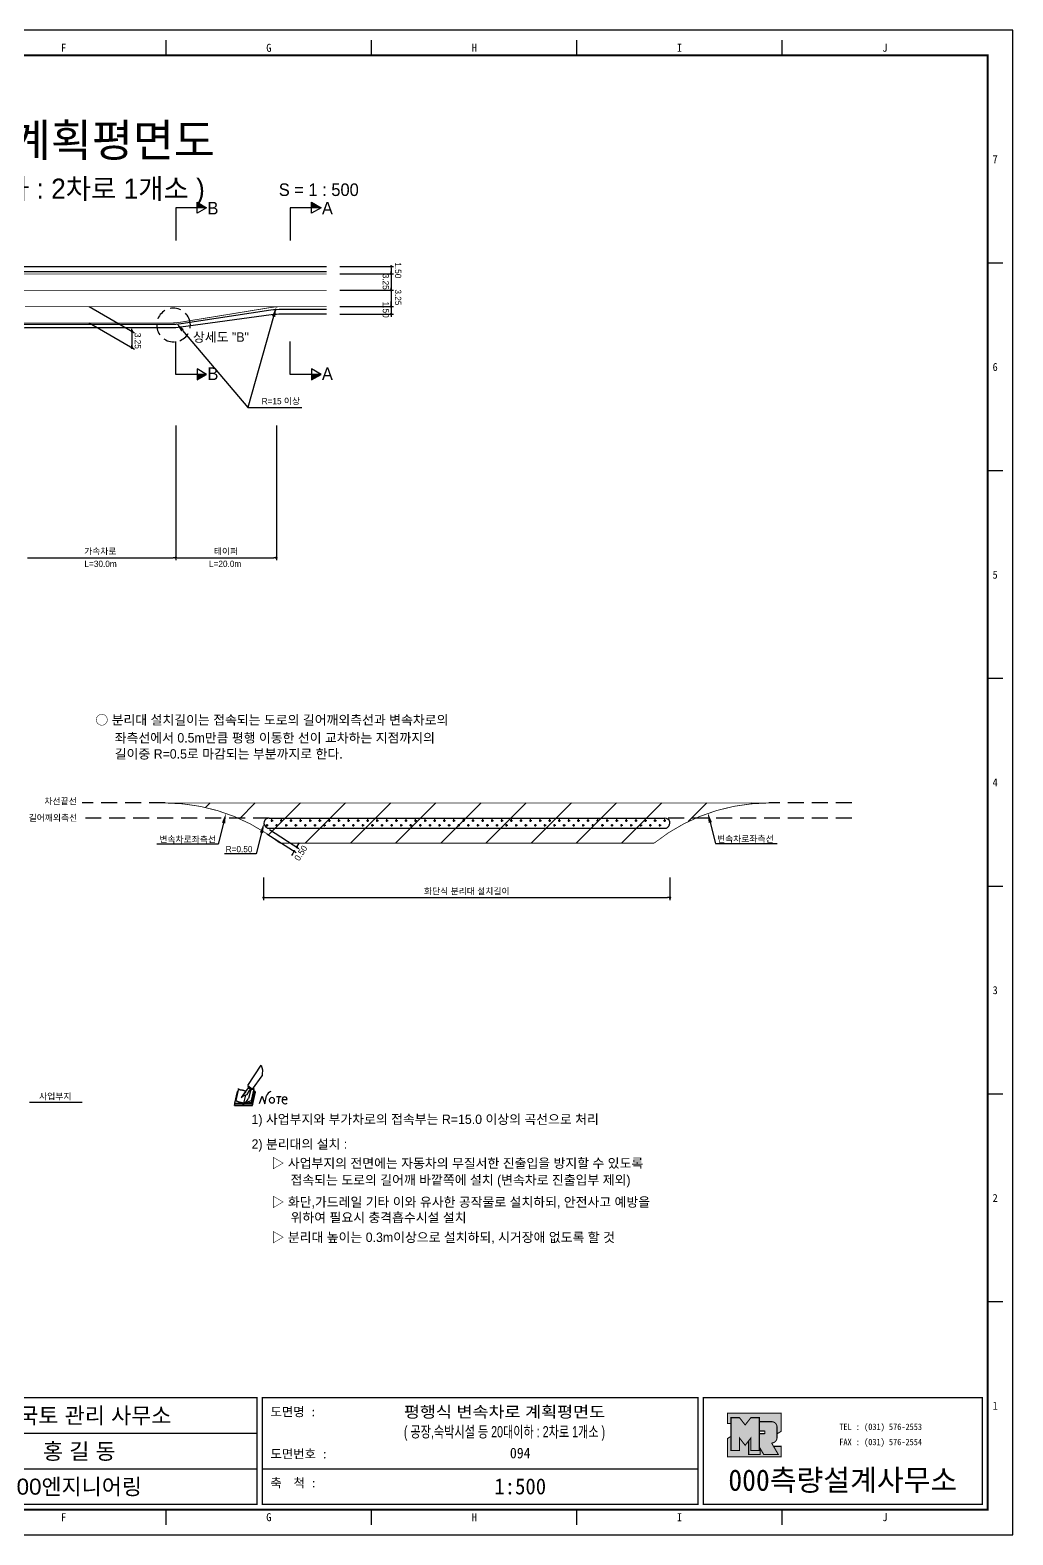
# Model space of a CAD drawing. Header units: millimetres. Extents: x 451 to 874, y -3 to 296.
# Drawn here: x 679.1 to 874.5, y -3.2 to 296.2 of the extents above; entities that cross this region are included whole.
import ezdxf
from ezdxf.enums import TextEntityAlignment as Align

# ---------------------------------------------------------------- set-up
doc = ezdxf.new("R2010")
doc.units = ezdxf.units.MM
doc.linetypes.add('HIDDEN', pattern=[9.525, 6.35, -3.175])
for name, color, linetype in [('CC-GSTR-0004', 4, 'Continuous'), ('CM-LANE-0030', 30, 'Continuous'), ('CZ-DIMT-0002', 7, 'Continuous'), ('CZ-LIN1-0007', 7, 'Continuous'), ('CZ-LIN2-0003', 3, 'Continuous'), ('CZ-LINE-0001', 7, 'Continuous'), ('CZ-TEXT-BOX0', 7, 'Continuous'), ('TITLE', 7, 'Continuous')]:
    doc.layers.add(name, color=color, linetype=linetype)
doc.styles.add('견고딕', font='arial.ttf')
doc.styles.add('돋움', font='')
doc.styles.add('돋음체', font='')
doc.styles.get('돋움').set_extended_font_data('Dotum')
doc.styles.get('돋음체').set_extended_font_data('DotumChe')

# ---------------------------------------------------------------- blocks, each defined once
blk = doc.blocks.new('note')
for p, q in [((0.85, 3.5), (3.53, 7.57)), ((3.53, 7.57), (3.8, 6.64)), ((3.8, 6.64), (3.69, 5.72)), ((1, 3.1), (0.75, 2.77)), ((0.85, 3.5), (1.8, 2.79)), ((1, 3.4), (0.85, 3.21)), ((0.85, 3.21), (1.52, 2.71)), ((1.8, 2.79), (3.74, 5.46)), ((3.69, 5.72), (3.74, 5.46)), ((-1.24, 2.36), (-1.77, 0)), ((-1.77, 0), (1.77, 0)), ((-1.77, 0), (-1.77, -0.3)), ((-1.53, 0.52), (-1.55, 0.54)), ((-1.01, 2.9), (-1.53, 0.52)), ((-1.48, 0.48), (-1.53, 0.52)), ((-1.43, 0.44), (-1.48, 0.48)), ((-1.38, 0.41), (-1.43, 0.44)), ((-1.33, 0.4), (-1.38, 0.41)), ((-1.27, 0.37), (-1.33, 0.4)), ((-1.22, 0.35), (-1.27, 0.37)), ((-1.13, 2.36), (-1.24, 2.36)), ((-1.17, 0.33), (-1.22, 0.35)), ((-1.12, 0.32), (-1.17, 0.33)), ((-1.02, 0.25), (-1.12, 0.32)), ((-0.97, 0.22), (-1.02, 0.25)), ((-1, 2.9), (-1.01, 2.9)), ((-0.98, 2.85), (-1, 2.9)), ((-0.95, 2.8), (-0.98, 2.85)), ((-0.93, 0.21), (-0.97, 0.22)), ((-0.9, 2.75), (-0.95, 2.8)), ((-0.88, 0.19), (-0.93, 0.21)), ((-0.85, 2.72), (-0.9, 2.75)), ((-0.8, 0.18), (-0.88, 0.19)), ((-0.79, 2.69), (-0.85, 2.72)), ((-0.75, 0.17), (-0.8, 0.18)), ((-0.74, 2.68), (-0.79, 2.69)), ((-0.7, 0.16), (-0.75, 0.17)), ((-0.69, 2.65), (-0.74, 2.68)), ((-0.64, 0.15), (-0.7, 0.16)), ((-0.64, 2.65), (-0.69, 2.65)), ((-0.59, 2.63), (-0.64, 2.65)), ((-0.58, 0.14), (-0.64, 0.15)), ((-0.54, 2.62), (-0.59, 2.63)), ((-0.53, 0.13), (-0.58, 0.14)), ((-0.48, 2.61), (-0.54, 2.62)), ((-0.48, 0.12), (-0.53, 0.13)), ((-0.43, 2.61), (-0.48, 2.61)), ((-0.43, 0.11), (-0.48, 0.12)), ((0.75, 2.77), (-0.46, 1.16)), ((0.37, 2.24), (-0.46, 1.16)), ((-0.46, 1.16), (-0.08, 1.47)), ((-0.38, 2.59), (-0.43, 2.61)), ((-0.38, 0.08), (-0.43, 0.11)), ((-0.33, 2.59), (-0.38, 2.59)), ((-0.29, 0.06), (-0.38, 0.08)), ((-0.27, 2.58), (-0.33, 2.59)), ((-0.23, 0.05), (-0.29, 0.06)), ((-0.22, 2.57), (-0.27, 2.58)), ((-0.16, 0.04), (-0.23, 0.05)), ((-0.17, 2.56), (-0.22, 2.57)), ((-0.12, 2.55), (-0.17, 2.56)), ((-0.11, 0.03), (-0.16, 0.04)), ((-0.07, 2.53), (-0.12, 2.55)), ((-0.04, 0.02), (-0.11, 0.03)), ((-0.08, 1.47), (0.72, 1.75)), ((-0.01, 2.51), (-0.07, 2.53)), ((-0.05, -0.3), (-0.05, 0)), ((0, 0), (-0.04, 0.02)), ((0.04, 2.5), (-0.01, 2.51)), ((0.37, 1.63), (0, 0)), ((0, 0), (1.6, 0.53)), ((0, 0), (1.65, 0.18)), ((0, 0.01), (0.06, 0.04)), ((0, -0.3), (0, 0)), ((0.09, 2.48), (0.04, 2.5)), ((0.05, -0.3), (0.05, 0)), ((0.06, 0.04), (0.11, 0.07)), ((0.14, 2.48), (0.09, 2.48)), ((0.11, 0.07), (0.16, 0.09)), ((0.2, 2.47), (0.14, 2.48)), ((0.16, 0.09), (0.21, 0.12)), ((0.26, 2.43), (0.18, 2.46)), ((0.21, 0.12), (0.27, 0.14)), ((0.34, 2.4), (0.26, 2.43)), ((0.27, 0.14), (0.36, 0.19)), ((0.45, 2.37), (0.34, 2.4)), ((0.36, 0.19), (0.41, 0.22)), ((0.41, 0.22), (0.46, 0.27)), ((0.46, 0.27), (0.51, 0.3)), ((0.51, 0.3), (0.56, 0.34)), ((0.56, 0.34), (0.6, 0.4)), ((0.6, 0.4), (0.64, 0.45)), ((0.64, 0.45), (0.67, 0.51)), ((0.67, 0.51), (0.74, 0.58)), ((0.72, 1.75), (1.16, 2.53)), ((0.74, 0.58), (0.79, 0.63)), ((0.79, 0.63), (0.83, 0.68)), ((0.83, 0.68), (0.86, 0.73)), ((0.86, 0.73), (0.89, 0.79)), ((0.89, 0.84), (0.92, 0.89)), ((0.89, 0.79), (0.89, 0.84)), ((0.92, 0.89), (0.96, 0.95)), ((0.96, 0.95), (1.01, 0.97)), ((1.47, 2.74), (1.01, 0.97)), ((1.16, 2.53), (1.37, 2.82)), ((2.13, 2.84), (1.44, 2.63)), ((1.52, 2.71), (1.66, 2.9)), ((1.6, 0.53), (2.13, 2.84)), ((1.65, 0.18), (2.19, 2.48)), ((1.77, 0), (2.3, 2.36)), ((1.77, -0.3), (2.3, 2.07)), ((1.77, -0.38), (2.3, 1.99)), ((1.77, -0.44), (2.3, 1.93)), ((1.77, 0), (1.77, -0.3)), ((2.19, 2.48), (2.04, 2.47)), ((2.3, 2.36), (2.16, 2.36)), ((2.3, 2.36), (2.3, 2.07)), ((3.21, -0.08), (3.68, 1.4)), ((3.68, 1.4), (4.26, -0.14)), ((4.26, -0.14), (4.56, 1.44)), ((6.55, 1.34), (7.46, 1.34)), ((7.01, 1.34), (6.87, -0.11)), ((7.71, 0.77), (7.71, 0.55)), ((7.71, 0.77), (8.67, 0.77)), ((-1.77, -0.3), (1.77, -0.3)), ((-1.77, -0.43), (-1.77, -0.3)), ((-1.77, -0.37), (1.77, -0.37)), ((-1.77, -0.43), (1.77, -0.43))]:
    blk.add_line(p, q)
for centre, major_axis, start_param, end_param in [((0.4, 2.31), (0.0702, 0.0702), 3.283946, 6.425539), ((5.68, 1.23), (-0.806, 0.806), -0.591174, 0.597824), ((5.66, 0.58), (-0.378, 0.378), 3.926991, 10.210176), ((8.3, 0.49), (0.422, 0.422), 2.265602, 4.634911), ((8.19, 0.77), (-0.342, 0.342), 3.926991, 7.068583)]:
    blk.add_ellipse(centre, major_axis=major_axis, ratio=1, start_param=start_param, end_param=end_param)
blk = doc.blocks.new('_Dot')
at = {"color": 0, "linetype": 'ByBlock', "lineweight": -2}
blk.add_line((-0.5, 0), (-1, 0), dxfattribs=at)
at = {"color": 0, "linetype": 'ByBlock', "const_width": 0.5}
blk.add_lwpolyline([(-0.25, 0, 1), (0.25, 0, 1)], format="xyb", close=True, dxfattribs=at)

msp = doc.modelspace()

# ---------------------------------------------------------------- hatches: boundary and pattern name
at = {"layer": 'CM-LANE-0030'}
h = msp.add_hatch(dxfattribs=at)
h.set_pattern_fill('ANSI31', color=256, scale=2, style=0)
h.set_pattern_definition([(45, (-599.894, -319.2204), (-4.490128, 4.490128), [])])
h.paths.add_polyline_path([(705.96, 142.42, -0.170323), (728.76, 134.42), (803.15, 134.42, -0.170323), (825.96, 142.42)])
at = {"layer": 'CZ-LIN2-0003'}
h = msp.add_hatch(dxfattribs=at)
h.set_pattern_fill('CROSS', color=256, scale=0.15, style=0)
h.set_pattern_definition([(0, (-599.8938, -319.2204), (0.9525, 0.9525), [0.47625, -1.42875]), (90, (-599.6557, -319.4586), (-0.9525, 0.9525), [0.47625, -1.42875])])
h.paths.add_polyline_path([(726.6, 139.42, 0.750696), (726.06, 137.58, -0.001926), (726.3, 137.42), (805.61, 137.42, -0.001926), (805.85, 137.58, 0.750696), (805.32, 139.42)])
at = {"layer": 'CZ-LINE-0001'}
for points in [[(712.3, 261.94), (712.3, 260.84), (714.2, 260.84)], [(735.06, 261.94), (735.06, 260.84), (736.96, 260.84)], [(714.2, 227.69), (712.3, 227.69), (712.3, 226.59)], [(736.96, 227.69), (735.06, 227.69), (735.06, 226.59)]]:
    msp.add_hatch(color=256, dxfattribs=at).paths.add_polyline_path(points)
at = {"layer": 'TITLE', "ltscale": 150}
h = msp.add_hatch(color=8, dxfattribs=at)
edge = h.paths.add_edge_path()
edge.add_line((828.41, 21.04), (817.75, 21.04))
edge.add_line((817.75, 21.04), (817.75, 18.96))
edge.add_line((817.75, 18.96), (818.45, 18.96))
edge.add_line((818.45, 18.96), (818.45, 20.13))
edge.add_line((818.45, 20.13), (820.14, 20.13))
edge.add_line((820.14, 20.13), (821.27, 18.68))
edge.add_line((821.27, 18.68), (822.4, 20.13))
edge.add_line((822.4, 20.13), (824.09, 20.13))
edge.add_line((824.09, 20.13), (824.09, 19.34))
edge.add_line((824.09, 19.34), (826.53, 19.34))
edge.add_arc((826.53, 18.27), 1.07, 0, 90, ccw=False)
edge.add_line((827.6, 18.27), (827.6, 16.9))
edge.add_line((827.6, 16.9), (828.41, 17.41))
edge.add_line((828.41, 17.41), (828.41, 21.04))
h.paths.add_polyline_path([(821.96, 15.52), (821.27, 14.63), (820.14, 16.09), (820.14, 13.58), (818.45, 13.58), (818.45, 16.42), (817.75, 15.98), (817.75, 12.35), (828.41, 12.35), (828.41, 14.43), (826.91, 14.43), (827.87, 12.78), (824.97, 12.78), (824.27, 13.99), (824.27, 12.78), (821.96, 12.78)])
msp.add_hatch(color=5, dxfattribs=at).paths.add_polyline_path([(824.09, 20.13), (822.4, 20.13), (821.27, 18.68), (820.14, 20.13), (818.45, 20.13), (818.45, 13.58), (820.14, 13.58), (820.14, 16.09), (821.27, 14.63), (822.4, 16.09), (822.4, 13.58), (824.09, 13.58)])
h = msp.add_hatch(color=161, dxfattribs=at)
edge = h.paths.add_edge_path()
edge.add_arc((826.53, 18.27), 1.07, 360, 450)
edge.add_line((826.53, 19.34), (824.09, 19.34))
edge.add_line((824.09, 19.34), (824.09, 17.48))
edge.add_line((824.09, 17.48), (825.09, 17.48))
edge.add_arc((825.09, 17.37), 0.113, 0, 90, ccw=False)
edge.add_line((825.2, 17.37), (825.2, 17.06))
edge.add_arc((825.09, 17.06), 0.113, 270, 360, ccw=False)
edge.add_line((825.09, 16.95), (824.09, 16.95))
edge.add_line((824.09, 16.95), (824.09, 13.58))
edge.add_line((824.09, 13.58), (822.4, 13.58))
edge.add_line((822.4, 13.58), (822.4, 16.09))
edge.add_line((822.4, 16.09), (821.96, 15.52))
edge.add_line((821.96, 15.52), (821.96, 12.78))
edge.add_line((821.96, 12.78), (824.27, 12.78))
edge.add_line((824.27, 12.78), (824.27, 13.99))
edge.add_line((824.27, 13.99), (824.97, 12.78))
edge.add_line((824.97, 12.78), (827.87, 12.78))
edge.add_line((827.87, 12.78), (826.53, 15.09))
edge.add_arc((826.53, 16.16), 1.07, 270, 360)
edge.add_line((827.6, 16.16), (827.6, 18.27))

# ---------------------------------------------------------------- linework, layer by layer
at = {"color": 0, "linetype": 'ByBlock', "lineweight": -2}
for p, q in [((750.88, 248.92), (750.88, 248.67)), ((750.88, 247.92), (750.88, 248.17)), ((750.88, 247.42), (750.88, 247.17)), ((750.88, 244.67), (750.88, 244.92)), ((750.88, 244.17), (750.88, 243.92)), ((750.88, 241.42), (750.88, 241.67)), ((750.88, 241.42), (750.88, 241.67)), ((699.36, 236.51), (699.36, 236.76)), ((750.88, 239.42), (750.88, 239.17)), ((750.88, 239.42), (750.88, 239.17)), ((699.36, 236.01), (699.36, 235.76)), ((699.35, 233.26), (699.35, 233.51)), ((731.45, 132.61), (731.32, 132.4)), ((732.27, 133.87), (732.4, 134.08)), ((678.98, 82.89), (679.23, 82.89))]:
    msp.add_line(p, q, dxfattribs=at)
at = {"color": 0, "linetype": 'ByBlock', "const_width": 0.25}
for points in [[(750.88, 249.05, 1), (750.88, 249.3, 1)], [(750.88, 247.55, 1), (750.88, 247.8, 1)], [(750.88, 247.8, 1), (750.88, 247.55, 1)], [(750.88, 244.3, 1), (750.88, 244.55, 1)], [(750.88, 244.55, 1), (750.88, 244.3, 1)], [(750.88, 241.3, 1), (750.88, 241.05, 1)], [(750.88, 241.3, 1), (750.88, 241.05, 1)], [(750.88, 239.55, 1), (750.88, 239.8, 1)], [(750.88, 239.55, 1), (750.88, 239.8, 1)], [(699.36, 236.14, 1), (699.36, 236.39, 1)], [(699.36, 236.39, 1), (699.36, 236.14, 1)], [(699.35, 233.14, 1), (699.35, 232.89, 1)], [(731.52, 132.72, 1), (731.66, 132.93, 1)], [(732.2, 133.77, 1), (732.06, 133.56, 1)]]:
    msp.add_lwpolyline(points, format="xyb", close=True, dxfattribs=at)
at = {"layer": 'CC-GSTR-0004'}
for points in [[(583.06, 249.17), (738.06, 249.17)], [(583.06, 248.17), (738.06, 248.17)]]:
    msp.add_lwpolyline(points, dxfattribs=at)
for points in [[(663.31, 222.92, -0.414214), (678.06, 237.67), (706.94, 237.67), (706.94, 237.67, 0.03724), (709.16, 237.84), (709.16, 237.84), (726.95, 240.5, -0.03724), (729.18, 240.67), (738.06, 240.67)], [(738.06, 239.67), (729.08, 239.67, 0.034174), (727.04, 239.53), (709.07, 237.06, -0.034174), (707.03, 236.92), (707.03, 236.92), (678.06, 236.92, 0.414214), (664.06, 222.92)]]:
    msp.add_lwpolyline(points, format="xyb", dxfattribs=at)
at = {"layer": 'CM-LANE-0030', "const_width": 0.15}
msp.add_lwpolyline([(583.06, 244.42), (738.06, 244.42)], dxfattribs=at)
msp.add_lwpolyline([(803.15, 134.42), (728.76, 134.42, 0.170323), (705.96, 142.42), (825.96, 142.42, 0.170323)], format="xyb", close=True, dxfattribs=at)
at = {"layer": 'CZ-LIN1-0007', "const_width": 0.15}
for points in [[(583.06, 247.67), (738.06, 247.67)], [(703.66, 241.17), (678.06, 241.17)]]:
    msp.add_lwpolyline(points, dxfattribs=at)
msp.add_lwpolyline([(738.06, 241.17), (729.27, 241.17, 0.040295), (726.86, 240.98), (709.25, 238.11), (709.25, 238.11, -0.040295), (706.85, 237.92), (706.85, 237.92), (678.06, 237.92, 0.414214), (663.06, 222.92)], format="xyb", dxfattribs=at)
at = {"layer": 'CZ-LIN1-0007', "linetype": 'HIDDEN', "const_width": 0.15}
msp.add_lwpolyline([(729.27, 241.17), (703.66, 241.17)], dxfattribs=at)
at = {"layer": 'CZ-LIN2-0003'}
for p, q in [((726.6, 139.42), (805.32, 139.42)), ((726.3, 137.42), (805.61, 137.42))]:
    msp.add_line(p, q, dxfattribs=at)
at = {"layer": 'CZ-LIN2-0003', "color": 1}
msp.add_line((732.4, 134.08), (732.67, 134.5), dxfattribs=at)
at = {"layer": 'CZ-LIN2-0003'}
for points in [[(726.3, 137.42, 0.001926), (726.06, 137.58, 0.001926)], [(805.85, 137.58, 0.001926), (805.61, 137.42)]]:
    msp.add_lwpolyline(points, format="xyb", dxfattribs=at)
for centre, start, end in [((726.6, 138.42), 90, 237.5816), ((805.32, 138.42), 302.4184, 90)]:
    msp.add_arc(centre, 1, start, end, dxfattribs=at)
at = {"layer": 'CZ-LINE-0001'}
for p, q in [((714.2, 260.84), (708.06, 260.84)), ((708.06, 260.84), (708.06, 254.3)), ((712.3, 259.74), (712.3, 261.94)), ((712.3, 261.94), (714.2, 260.84)), ((714.2, 260.84), (712.3, 259.74)), ((736.96, 260.84), (730.82, 260.84)), ((730.82, 260.84), (730.82, 254.3)), ((735.06, 259.74), (735.06, 261.94)), ((735.06, 261.94), (736.96, 260.84)), ((736.96, 260.84), (735.06, 259.74)), ((740.66, 249.17), (751.38, 249.17)), ((750.88, 248.67), (750.88, 239.67)), ((740.66, 247.67), (751.38, 247.67)), ((740.66, 247.67), (751.38, 247.67)), ((740.66, 244.42), (751.38, 244.42)), ((690.86, 241.17), (699.86, 235.98)), ((740.66, 241.17), (751.38, 241.17)), ((740.66, 239.67), (751.38, 239.67)), ((740.66, 239.67), (751.38, 239.67)), ((750.88, 241.67), (750.88, 242.17)), ((690.85, 237.92), (699.85, 232.72)), ((699.36, 235.76), (699.36, 232.76)), ((708.06, 227.69), (708.06, 234.23)), ((730.82, 227.69), (730.82, 234.23)), ((714.2, 227.69), (708.06, 227.69)), ((714.2, 227.69), (712.3, 228.78)), ((712.3, 228.78), (712.3, 226.59)), ((712.3, 226.59), (714.2, 227.69)), ((736.96, 227.69), (730.82, 227.69)), ((736.96, 227.69), (735.06, 228.78)), ((735.06, 228.78), (735.06, 226.59)), ((735.06, 226.59), (736.96, 227.69)), ((722.37, 221.12), (733.15, 221.12)), ((708.06, 217.5), (708.06, 190.72)), ((708.06, 217.5), (708.06, 190.72)), ((728.06, 217.5), (728.06, 190.72)), ((678.56, 191.22), (707.56, 191.22)), ((708.56, 191.22), (727.56, 191.22)), ((726.18, 136.31), (732.01, 132.55)), ((726.72, 137.15), (732.55, 133.39)), ((731.32, 132.4), (731.05, 131.98)), ((725.53, 127.63), (725.53, 123.1)), ((806.32, 127.63), (806.32, 123.1)), ((726.03, 123.6), (805.82, 123.6)), ((679.23, 82.89), (689.45, 82.89))]:
    msp.add_line(p, q, dxfattribs=at)
at = {"layer": 'CZ-LINE-0001', "linetype": 'HIDDEN', "ltscale": 0.35}
msp.add_line((710.94, 237.9), (710.94, 237.9), dxfattribs=at)
at = {"layer": 'CZ-LINE-0001', "linetype": 'HIDDEN', "ltscale": 0.5}
for p, q in [((705.96, 142.42), (689.43, 142.42)), ((842.48, 142.42), (825.96, 142.42)), ((726.6, 139.42), (689.43, 139.42)), ((842.48, 139.42), (805.32, 139.42))]:
    msp.add_line(p, q, dxfattribs=at)
at = {"layer": 'CZ-LINE-0001'}
for points in [[(727.51, 239.2), (722.37, 221.12)], [(709.41, 236.45), (722.37, 221.12)], [(717.55, 138.43), (716.5, 134.25), (704.27, 134.25)], [(725.11, 136.49), (724.06, 132.3), (717.72, 132.3)]]:
    msp.add_lwpolyline(points, dxfattribs=at)
at = {"layer": 'CZ-LINE-0001', "extrusion": (0, 0, -1)}
msp.add_lwpolyline([(-814.34, 138.53), (-815.39, 134.35), (-827.62, 134.35)], dxfattribs=at)
at = {"layer": 'CZ-LINE-0001', "linetype": 'HIDDEN', "ltscale": 0.35}
msp.add_arc((707.62, 237.51), 3.35, 6.7667, 6.749, dxfattribs=at)
at = {"layer": 'CZ-LINE-0001'}
for points in [[(727.19, 239.29), (728.06, 241.12), (727.83, 239.11)], [(709.15, 236.23), (708.12, 237.97), (709.66, 236.66)], [(717.23, 138.51), (718.04, 140.37), (717.88, 138.35)], [(724.79, 136.57), (725.6, 138.42), (725.43, 136.4)]]:
    msp.add_solid(points, dxfattribs=at)
at = {"layer": 'CZ-LINE-0001', "extrusion": (0, 0, -1)}
msp.add_solid([(-814.66, 138.61), (-813.85, 140.47), (-814.01, 138.45)], dxfattribs=at)
at = {"layer": 'TITLE', "color": 7, "linetype": 'Continuous'}
for p, q in [((706.16, 291.15), (706.16, 294.17)), ((746.99, 291.15), (746.99, 294.17)), ((787.81, 291.15), (787.81, 294.17)), ((828.64, 291.15), (828.64, 294.17)), ((872.48, 249.82), (869.46, 249.82)), ((872.48, 208.49), (869.46, 208.49)), ((872.48, 167.16), (869.46, 167.16)), ((872.48, 125.83), (869.46, 125.83)), ((872.48, 84.5), (869.46, 84.5)), ((872.48, 43.17), (869.46, 43.17)), ((706.16, -1.18), (706.16, 1.84)), ((746.99, -1.18), (746.99, 1.84)), ((787.81, -1.18), (787.81, 1.84)), ((828.64, -1.18), (828.64, 1.84))]:
    msp.add_line(p, q, dxfattribs=at)
at = {"layer": 'TITLE', "ltscale": 150}
for p, q in [((637.62, 17.05), (724.23, 17.05)), ((637.62, 9.98), (724.23, 9.98)), ((725.29, 9.98), (811.9, 9.98))]:
    msp.add_line(p, q, dxfattribs=at)
at = {"layer": 'TITLE'}
msp.add_line((869.57, 1.84), (460.71, 1.84), dxfattribs=at)
msp.add_lwpolyline([(451.13, -3.19), (874.49, -3.19), (874.49, 296.19), (451.13, 296.19)], close=True, dxfattribs=at)
at = {"layer": 'TITLE', "linetype": 'Continuous', "const_width": 0.403}
msp.add_lwpolyline([(461.21, 1.84), (461.21, 291.15), (869.46, 291.15), (869.46, 1.84)], close=True, dxfattribs=at)
at = {"layer": 'TITLE', "ltscale": 150}
for points, const_width in [([(724.23, 2.9), (637.62, 2.9), (637.62, 24.13), (724.23, 24.13)], 0.265), ([(725.29, 24.13), (811.9, 24.13), (811.9, 2.9), (725.29, 2.9)], 0.265), ([(868.4, 24.13), (868.4, 2.9), (812.96, 2.9), (812.96, 24.13), (868.4, 24.13)], 0.265), ([(824.09, 20.13), (822.4, 20.13), (821.27, 18.68), (820.14, 20.13), (818.45, 20.13), (818.45, 13.58), (820.14, 13.58), (820.14, 16.09), (821.27, 14.63), (822.4, 16.09), (822.4, 13.58), (824.09, 13.58)], 0.212), ([(821.96, 15.52), (821.27, 14.63), (820.14, 16.09), (820.14, 13.58), (818.45, 13.58), (818.45, 16.42), (817.75, 15.98), (817.75, 12.35), (828.41, 12.35), (828.41, 14.43), (826.91, 14.43), (827.87, 12.78), (824.97, 12.78), (824.27, 13.99), (824.27, 12.78), (821.96, 12.78)], 0.212)]:
    msp.add_lwpolyline(points, close=True, dxfattribs=dict(at, const_width=const_width))
at = {"layer": 'TITLE', "ltscale": 150, "const_width": 0.212}
for points in [[(828.41, 21.04), (817.75, 21.04), (817.75, 18.96), (818.45, 18.96), (818.45, 20.13), (820.14, 20.13), (821.27, 18.68), (822.4, 20.13), (824.09, 20.13), (824.09, 19.34), (826.53, 19.34, -0.414214), (827.6, 18.27), (827.6, 16.9), (828.41, 17.41)], [(827.6, 18.27, 0.414214), (826.53, 19.34), (824.09, 19.34), (824.09, 17.48), (825.09, 17.48, -0.414214), (825.2, 17.37), (825.2, 17.06, -0.414214), (825.09, 16.95), (824.09, 16.95), (824.09, 13.58), (822.4, 13.58), (822.4, 16.09), (821.96, 15.52), (821.96, 12.78), (824.27, 12.78), (824.27, 13.99), (824.97, 12.78), (827.87, 12.78), (826.53, 15.09, 0.414214), (827.6, 16.16)]]:
    msp.add_lwpolyline(points, format="xyb", close=True, dxfattribs=at)

# ---------------------------------------------------------------- block references
at = {"layer": 'CZ-LINE-0001', "xscale": 0.5, "yscale": 0.5, "zscale": 0.5}
for p in [(708.06, 191.22), (728.06, 191.22), (806.32, 123.6)]:
    msp.add_blockref('_Dot', p, dxfattribs=at)
at = {"layer": 'CZ-LINE-0001', "xscale": 0.5, "yscale": 0.5, "zscale": 0.5, "rotation": 180}
for p in [(708.06, 191.22), (725.53, 123.6)]:
    msp.add_blockref('_Dot', p, dxfattribs=at)
at = {"layer": 'CZ-TEXT-BOX0'}
msp.add_blockref('note', (721.53, 82.69), dxfattribs=at)

# ---------------------------------------------------------------- texts
at = {"layer": 'CZ-DIMT-0002', "style": '돋움'}
for s, height, p in [('B', 2.5, (715.45, 260.76)), ('A', 2.5, (738.21, 260.76)), ('상세도 "B"', 1.875, (717.05, 235.11)), ('B', 2.5, (715.45, 227.82)), ('A', 2.5, (738.21, 227.82)), ('R=15 이상', 1.25, (728.96, 222.37)), ('L=30.0m', 1.25, (693.12, 190)), ('L=20.0m', 1.25, (717.88, 190)), ('차선끝선', 1.25, (685.16, 142.76))]:
    msp.add_text(s, height=height, dxfattribs=at).set_placement(p, align=Align.MIDDLE_CENTER)
for s, p in [('1.50', (751.64, 249.98)), ('3.25', (749.21, 247.71)), ('3.25', (751.64, 244.59)), ('1.50', (749.21, 242.15))]:
    msp.add_text(s, height=1.25, rotation=270, dxfattribs=at).set_placement(p)
for s, p in [('○ 분리대 설치길이는 접속되는 도로의 길어깨외측선과 변속차로의', (692.08, 158.95)), ('좌측선에서 0.5m만큼 평행 이동한 선이 교차하는 지점까지의', (695.93, 155.39)), ('길이중 R=0.5로 마감되는 부분까지로 한다.', (695.93, 152.19)), ('1) 사업부지와 부가차로의 접속부는 R=15.0 이상의 곡선으로 처리', (723.13, 79.5)), ('2) 분리대의 설치 :', (723.13, 74.56)), ('▷ 사업부지의 전면에는 자동차의 무질서한 진출입을 방지할 수 있도록', (727.11, 70.76)), ('접속되는 도로의 길어깨 바깥쪽에 설치 (변속차로 진출입부 제외)', (730.89, 67.43)), ('▷ 화단,가드레일 기타 이와 유사한 공작물로 설치하되, 안전사고 예방을', (727.11, 63.03)), ('위하여 필요시 충격흡수시설 설치', (730.89, 59.96)), ('▷ 분리대 높이는 0.3m이상으로 설치하되, 시거장애 없도록 할 것', (727.11, 56.02))]:
    msp.add_text(s, height=1.875, dxfattribs=at).set_placement(p, align=Align.MIDDLE_LEFT)
for s, p in [('길어깨외측선', (678.81, 138.85)), ('변속차로좌측선', (704.8, 134.56)), ('변속차로좌측선', (815.67, 134.66)), ('R=0.50', (717.99, 132.62)), ('사업부지', (680.89, 83.42))]:
    msp.add_text(s, height=1.25, dxfattribs=at).set_placement(p)
at = {"layer": 'CZ-DIMT-0002', "char_height": 1.25, "attachment_point": 5, "style": '돋움'}
for s, insert, rotation in [('3.25', (700.51, 234.36), 270), ('\\A1;0.50', (732.93, 132.45), 57.1401)]:
    msp.add_mtext(s, dxfattribs=dict(at, insert=insert, rotation=rotation))
at = {"layer": 'CZ-LINE-0001', "char_height": 1.25, "attachment_point": 5, "style": '돋움'}
for s, insert in [('\\A1;가속차로', (693.06, 192.42)), ('\\A1;테이퍼', (718.06, 192.42)), ('\\A1;화단식 분리대 설치길이', (765.92, 124.79))]:
    msp.add_mtext(s, dxfattribs=dict(at, insert=insert))
at = {"layer": 'TITLE', "color": 3, "linetype": 'Continuous', "style": '돋음체'}
for s, p in [('F', (685.75, 292.66)), ('G', (726.57, 292.66)), ('H', (767.4, 292.66)), ('I', (808.22, 292.66)), ('J', (849.05, 292.66)), ('7', (870.97, 270.49)), ('6', (870.97, 229.16)), ('5', (870.97, 187.83)), ('4', (870.97, 146.5)), ('3', (870.97, 105.17)), ('2', (870.97, 63.84)), ('1', (870.97, 22.51)), ('F', (685.75, 0.33)), ('G', (726.57, 0.33)), ('H', (767.4, 0.33)), ('I', (808.22, 0.33)), ('J', (849.05, 0.33))]:
    msp.add_text(s, height=1.59, dxfattribs=at).set_placement(p, align=Align.MIDDLE)
at = {"layer": 'TITLE', "style": '돋움'}
for s, height, p in [('평행식 변속차로 계획평면도', 6.5, (664.55, 274.27)), ('( 공장,숙박시설 등 20대이하 : 2차로 1개소 )', 4, (664.6, 264.64))]:
    msp.add_text(s, height=height, dxfattribs=at).set_placement(p, align=Align.MIDDLE_CENTER)
msp.add_text('S = 1 : 500', height=2.5, dxfattribs=at).set_placement((728.54, 264.43), align=Align.MIDDLE_LEFT)
at = {"layer": 'TITLE', "color": 7, "linetype": 'Continuous', "style": '견고딕'}
for s, height, p in [('00 국토 관리 사무소', 3.1832, (688.88, 20.59)), ('홍 길 동', 3.183, (688.88, 13.51)), ('00엔지니어링', 3.183, (688.88, 6.44))]:
    msp.add_text(s, height=height, dxfattribs=at).set_placement(p, align=Align.MIDDLE)
at = {"layer": 'TITLE', "style": '돋음체'}
for s, p in [('도면명 :', (726.88, 20.41)), ('도면번호 :', (726.88, 12.02)), ('축  척 :', (726.88, 6.26))]:
    msp.add_text(s, height=1.804, dxfattribs=at).set_placement(p)
at = {"layer": 'TITLE', "style": '돋움'}
for s, width, p, p2 in [('평행식 변속차로 계획평면도', 1.010039, (753.42, 20.16), (793.42, 20.16)), ('( 공장,숙박시설 등 20대이하 : 2차로 1개소 )', 0.635475, (753.42, 16.21), (793.42, 16.21))]:
    msp.add_text(s, height=2.25, dxfattribs=dict(at, width=width)).set_placement(p, p2, align=Align.FIT)
at = {"layer": 'TITLE', "color": 180, "style": '돋음체'}
for s, p in [('TEL : (031) 576-2553', (839.98, 17.68)), ('FAX : (031) 576-2554', (839.98, 14.66))]:
    msp.add_text(s, height=1.2733, dxfattribs=at).set_placement(p)
at = {"layer": 'TITLE', "linetype": 'Continuous', "style": '돋음체'}
for s, height, p in [('094', 2.122, (776.55, 13.08)), ('1:500', 3.183, (776.55, 6.44))]:
    msp.add_text(s, height=height, dxfattribs=at).set_placement(p, align=Align.MIDDLE)
at = {"layer": 'TITLE', "color": 180, "style": '돋음체'}
msp.add_text('000측량설계사무소', height=4.244, dxfattribs=at).set_placement((840.68, 5.59), align=Align.CENTER)

doc.saveas('drawing.dxf')
